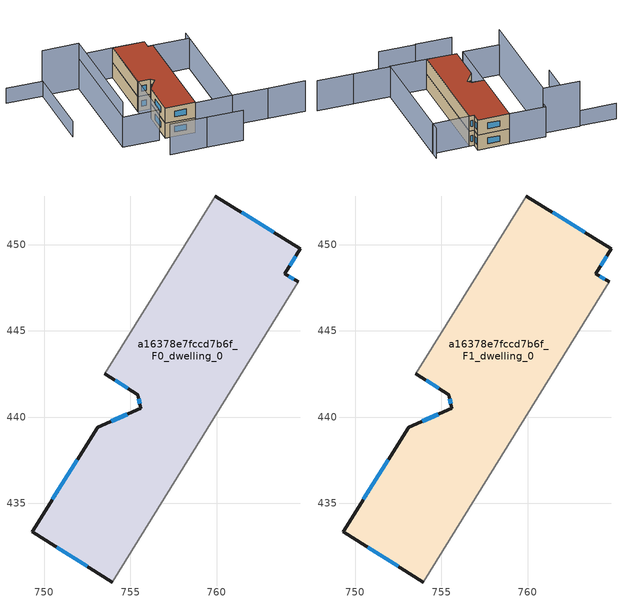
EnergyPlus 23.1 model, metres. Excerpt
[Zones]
a16378e7fccd7b6f_F0_dwelling_0
 floor ground (EU_floor_Construction): 764.86,449.76 763.95,448.32 764.72,447.84 753.94,430.44 749.29,433.36 753.09,439.4 755.6,440.51 755.42,441.3 753.52,442.5 759.91,452.81 z0
 wall outside (EU_wall_Construction): 764.72,447.84 763.95,448.32 764.86,449.76 759.91,452.81 / 753.52,442.5 755.42,441.3 755.6,440.51 753.09,439.4 749.29,433.36 753.94,430.44 z0:3
 wall adiabatic (EU_wall_Construction): 759.91,452.81 753.52,442.5 / 753.94,430.44 764.72,447.84 z0:3
 window (EU_Window_Construction): 763.32,450.71 761.45,451.86 / 764.23,448.77 764.58,449.31 / 764.48,447.99 764.19,448.17 / 750.74,432.45 752.49,431.35 / 751.91,437.51 750.48,435.24 / 754.82,440.16 753.88,439.74 / 755.48,441.06 755.55,440.76 / 754.12,442.13 754.83,441.68 z0.93:2.07
a16378e7fccd7b6f_F1_dwelling_0
 floor to a16378e7fccd7b6f_F0_dwelling_0 (EU_floor_Construction): 764.86,449.76 763.95,448.32 764.72,447.84 753.94,430.44 749.29,433.36 753.09,439.4 755.6,440.51 755.42,441.3 753.52,442.5 759.91,452.81 z3
 wall outside (EU_wall_Construction): 764.72,447.84 763.95,448.32 764.86,449.76 759.91,452.81 / 753.52,442.5 755.42,441.3 755.6,440.51 753.09,439.4 749.29,433.36 753.94,430.44 z3:6
 wall adiabatic (EU_wall_Construction): 759.91,452.81 753.52,442.5 / 753.94,430.44 764.72,447.84 z3:6
 window (EU_Window_Construction): 763.32,450.71 761.45,451.86 / 764.23,448.77 764.58,449.31 / 764.48,447.99 764.19,448.17 / 750.74,432.45 752.49,431.35 / 751.91,437.51 750.48,435.24 / 754.82,440.16 753.88,439.74 / 755.48,441.06 755.55,440.76 / 754.12,442.13 754.83,441.68 z3.93:5.07
 roof outside (EU_roof_Construction): 753.94,430.44 764.72,447.84 763.95,448.32 764.86,449.76 759.91,452.81 753.52,442.5 755.42,441.3 755.6,440.51 753.09,439.4 749.29,433.36 z6
shading: 751.14,425.93 756.84,422.39 / 745.44,429.45 751.14,425.92 / 771.03,419.84 765.33,423.37 / 765.35,423.39 759.65,426.92 / 759.65,426.92 771.32,445.77 / 753.92,430.41 764.72,447.84 / 764.72,447.84 770.42,444.31 / 770.42,444.31 759.62,426.88 / 759.62,426.88 753.92,430.41 / 742.48,437.4 754.21,456.34 / 754.21,456.34 759.91,452.81 / 759.91,452.81 748.18,433.87 / 748.18,433.87 742.48,437.4 z0:6; 747.87,458.83 753.57,455.3 / 753.57,455.3 742.48,437.4 z0:9; 742.07,462.2 747.77,458.67 / 747.77,458.67 740.15,446.38 z0:3
[Building]
EU S2 Campaign: North Axis=0; Terrain=City; Solar Distribution=FullExterior
[Site:Location]
Montreal-Trudeau.Intl.AP: Latitude=45.4667; Longitude=-73.75; Time Zone=-5; Elevation=36
[SizingPeriod:WeatherFileDays]
AnnualSizingPeriod: Begin Month=1; Begin Day of Month=1; End Month=12; End Day of Month=31; Day of Week for Start Day=Monday; Use Weather File Daylight Saving Period=No; Use Weather File Rain and Snow Indicators=No
[MATERIAL]
EU_InternalMass_Material: Roughness=MediumRough; Thickness=0.1; Conductivity=1; Density=1800; Specific Heat=900; Thermal Absorptance=0.9; Solar Absorptance=0.7; Visible Absorptance=0.7
[MATERIAL:NOMASS] Roughness=MediumRough; Thermal Absorptance=0.9; Solar Absorptance=0.7; Visible Absorptance=0.7
Name | Thermal Resistance
EU_wall_NoMass; EU_floor_NoMass | 1.51479
EU_roof_NoMass | 2.84114
[WINDOWMATERIAL:SIMPLEGLAZINGSYSTEM]
EU_Window_SimpleGlazing: UFactor=3.53504; Solar Heat Gain Coefficient=0.8; Visible Transmittance=0.8
[CONSTRUCTION]
EU_wall_Construction: EU_wall_NoMass
EU_roof_Construction: EU_roof_NoMass
EU_floor_Construction: EU_floor_NoMass
EU_Window_Construction: EU_Window_SimpleGlazing
EU_InternalMass_Construction: EU_InternalMass_Material
[ZONE] Type=1; Multiplier=1; Ceiling Height=autocalculate; Floor Area=autocalculate; Part of Total Floor Area=Yes
Name | Volume
a16378e7fccd7b6f_F0_dwelling_0 | 395.94
a16378e7fccd7b6f_F1_dwelling_0 | 395.944
[INTERNALMASS] Construction=EU_InternalMass_Construction; Surface Area=131.981
Name | Zone or ZoneList
a16378e7fccd7b6f_F0_dwelling_0_EU_InternalMass | a16378e7fccd7b6f_F0_dwelling_0
a16378e7fccd7b6f_F1_dwelling_0_EU_InternalMass | a16378e7fccd7b6f_F1_dwelling_0
[OTHEREQUIPMENT] Fuel Type=Electricity; Design Level Calculation Method=Watts/Area; Power per Zone Floor Area=1; Fraction Latent=0; Fraction Radiant=0; Fraction Lost=0; Carbon Dioxide Generation Rate=0; EndUse Subcategory=EU_Step8_InternalGains
Name | Zone or ZoneList or Space or SpaceList | Schedule
EU_Step8_InternalGain_a16378e7fccd7b6f_F0_dwelling_0_f000 | a16378e7fccd7b6f_F0_dwelling_0 | EU_Step8_GainSchedule_a16378e7fccd7b6f_F0_dwelling_0_f000
EU_Step8_InternalGain_a16378e7fccd7b6f_F1_dwelling_0_f000 | a16378e7fccd7b6f_F1_dwelling_0 | EU_Step8_GainSchedule_a16378e7fccd7b6f_F1_dwelling_0_f000
[ZONEVENTILATION:DESIGNFLOWRATE] Schedule=EU_AlwaysOn; Design Flow Rate Calculation Method=AirChanges/Hour; Air Changes per Hour=0.775154; Ventilation Type=Natural; Fan Pressure Rise=0; Fan Total Efficiency=1; Constant Term Coefficient=1; Temperature Term Coefficient=0; Velocity Term Coefficient=0; Velocity Squared Term Coefficient=0; Minimum Indoor Temperature=-100; Maximum Indoor Temperature=100; Delta Temperature=-100; Minimum Outdoor Temperature=-100; Maximum Outdoor Temperature=100; Maximum Wind Speed=40
Name | Zone or ZoneList or Space or SpaceList
EU_ConstantAir_a16378e7fccd7b6f_F0_dwelling_0 | a16378e7fccd7b6f_F0_dwelling_0
EU_ConstantAir_a16378e7fccd7b6f_F1_dwelling_0 | a16378e7fccd7b6f_F1_dwelling_0
[HVACTEMPLATE:THERMOSTAT] Constant Heating Setpoint=20; Constant Cooling Setpoint=50
EU_HeatOnly_a16378e7fccd7b6f_F0_dwelling_0; EU_HeatOnly_a16378e7fccd7b6f_F1_dwelling_0
[HVACTEMPLATE:ZONE:IDEALLOADSAIRSYSTEM] System Availability Schedule=EU_AlwaysOn; Maximum Heating Supply Air Temperature=50; Minimum Cooling Supply Air Temperature=13; Maximum Heating Supply Air Humidity Ratio=0.0156; Minimum Cooling Supply Air Humidity Ratio=0.0077; Heating Limit=NoLimit; Cooling Limit=NoLimit; Heating Availability Schedule=EU_AlwaysOn; Cooling Availability Schedule=EU_CoolingOff; Dehumidification Control Type=ConstantSensibleHeatRatio; Cooling Sensible Heat Ratio=0.7; Dehumidification Setpoint=60; Humidification Control Type=None; Humidification Setpoint=30; Outdoor Air Method=None; Outdoor Air Flow Rate per Person=0.00944; Outdoor Air Flow Rate per Zone Floor Area=0; Outdoor Air Flow Rate per Zone=0; Demand Controlled Ventilation Type=None; Outdoor Air Economizer Type=NoEconomizer; Heat Recovery Type=None; Sensible Heat Recovery Effectiveness=0.7; Latent Heat Recovery Effectiveness=0.65
Name | Template Thermostat
a16378e7fccd7b6f_F0_dwelling_0 | EU_HeatOnly_a16378e7fccd7b6f_F0_dwelling_0
a16378e7fccd7b6f_F1_dwelling_0 | EU_HeatOnly_a16378e7fccd7b6f_F1_dwelling_0
[SIZING:ZONE] Zone Cooling Design Supply Air Temperature Input Method=SupplyAirTemperature; Zone Cooling Design Supply Air Temperature=13; Zone Heating Design Supply Air Temperature Input Method=SupplyAirTemperature; Zone Heating Design Supply Air Temperature=50; Zone Cooling Design Supply Air Humidity Ratio=0.008; Zone Heating Design Supply Air Humidity Ratio=0.008; Cooling Design Air Flow Method=DesignDay; Cooling Design Air Flow Rate=0; Cooling Minimum Air Flow per Zone Floor Area=0.000762; Cooling Minimum Air Flow=0; Cooling Minimum Air Flow Fraction=0.2; Heating Design Air Flow Method=DesignDay; Heating Design Air Flow Rate=0; Heating Maximum Air Flow per Zone Floor Area=0.002032; Heating Maximum Air Flow=0.141576; Heating Maximum Air Flow Fraction=0.3; Account for Dedicated Outdoor Air System=No; Dedicated Outdoor Air System Control Strategy=NeutralSupplyAir; Dedicated Outdoor Air Low Setpoint Temperature for Design=autosize; Dedicated Outdoor Air High Setpoint Temperature for Design=autosize; Zone Load Sizing Method=Sensible Load Only No Latent Load; Zone Latent Cooling Design Supply Air Humidity Ratio Input Method=HumidityRatioDifference; Zone Cooling Design Supply Air Humidity Ratio Difference=0.005; Zone Latent Heating Design Supply Air Humidity Ratio Input Method=HumidityRatioDifference; Zone Humidification Design Supply Air Humidity Ratio Difference=0.005
a16378e7fccd7b6f_F0_dwelling_0; a16378e7fccd7b6f_F1_dwelling_0
[SCHEDULE:CONSTANT]
Name | Hourly Value
EU_AlwaysOn | 1
EU_CoolingOff | 0
[SCHEDULE:FILE] Column Number=1; Rows to Skip at Top=0; Number of Hours of Data=8760; Column Separator=Comma; Interpolate to Timestep=No; Minutes per Item=60; Adjust Schedule for Daylight Savings=Yes
Name | File
EU_Step8_GainSchedule_a16378e7fccd7b6f_F0_dwelling_0_f000 | ../../schedules/a16378e7fccd7b6f/a16378e7fccd7b6f_F0_dwelling_0_f000_gain.csv
EU_Step8_GainSchedule_a16378e7fccd7b6f_F1_dwelling_0_f000 | ../../schedules/a16378e7fccd7b6f/a16378e7fccd7b6f_F1_dwelling_0_f000_gain.csv
